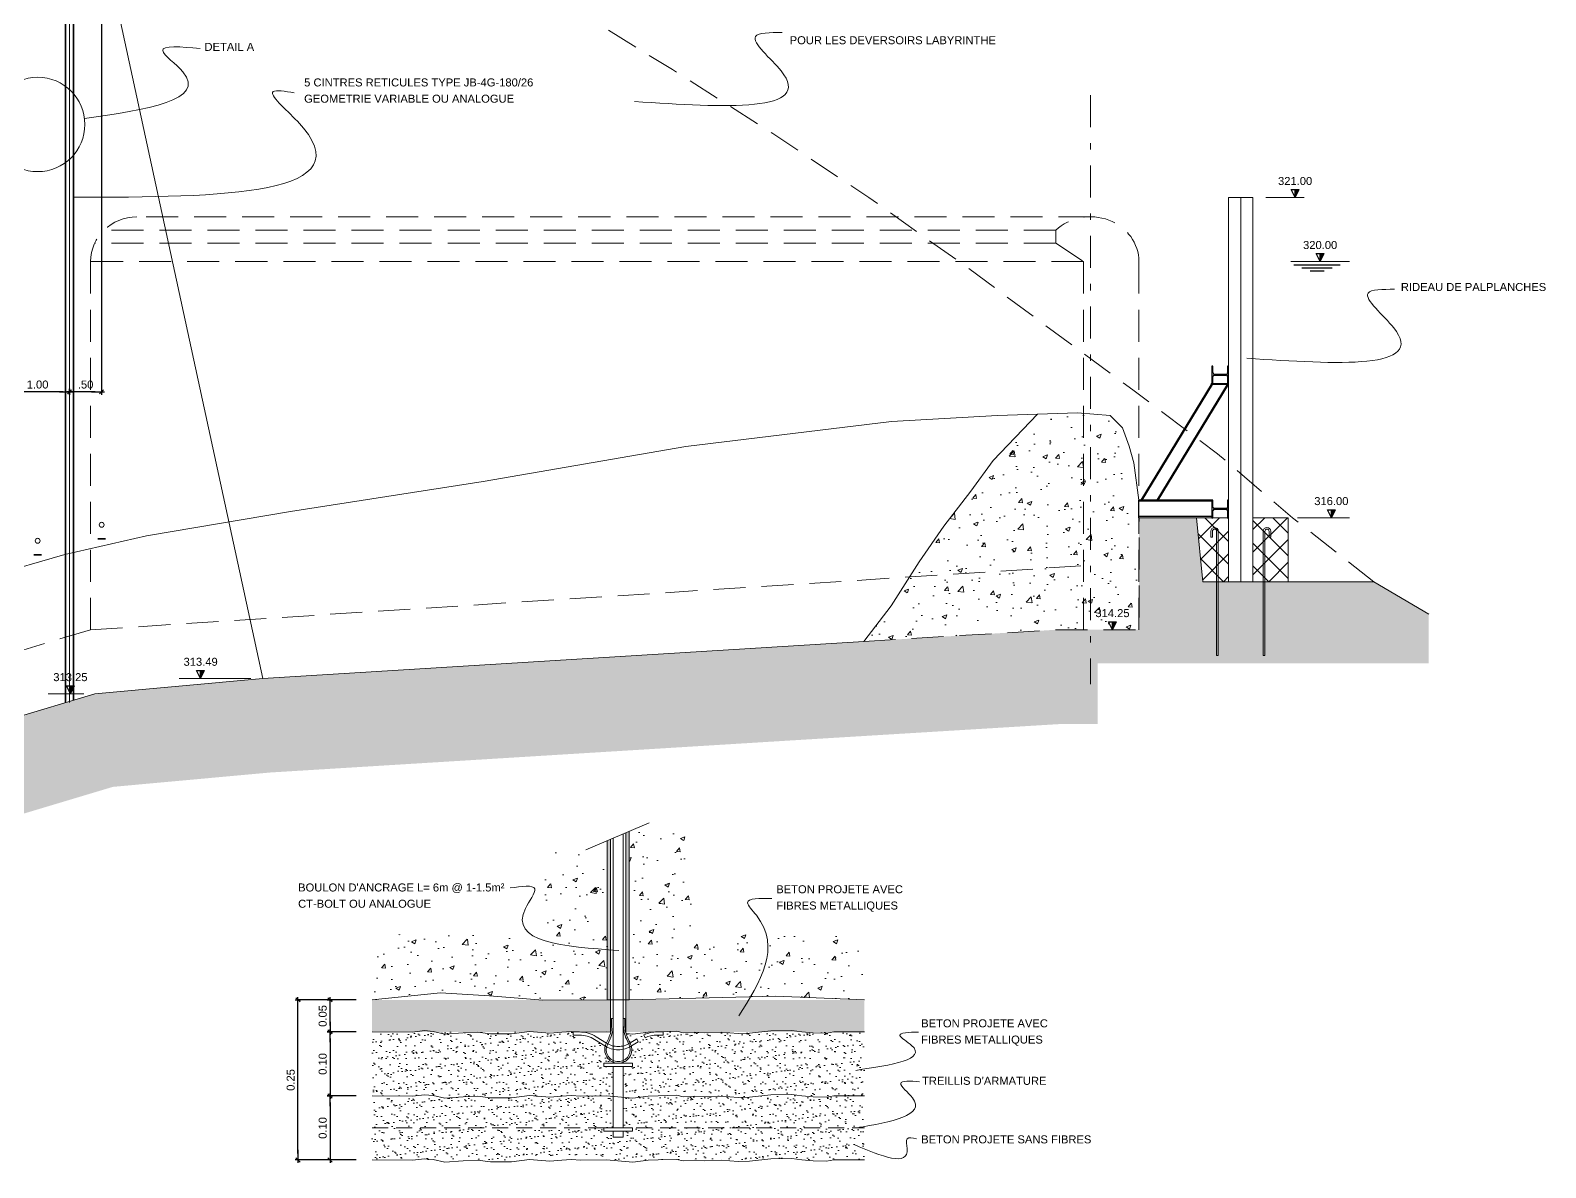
# Model space of a CAD drawing. Header units: millimetres. Extents: x 138.2 to 176.6, y 138.1 to 166.2.
# Drawn here: x 151.01 to 174.68, y 138.1 to 155.87 of the extents above; entities that cross this region are included whole.
import ezdxf
from ezdxf.enums import TextEntityAlignment as Align

# ---------------------------------------------------------------- set-up
doc = ezdxf.new("R2010")
doc.units = ezdxf.units.MM
doc.linetypes.add('TRATTEGGIATA', pattern=[0.75, 0.5, -0.25])
doc.linetypes.add('TRATTOPUNTO2', pattern=[0.5, 0.25, -0.125, 0, -0.125])
for name, color, linetype in [('LIN010CO', 2, 'Continuous'), ('LIN018CO', 6, 'Continuous'), ('LIN025CO', 7, 'Continuous'), ('LIN035CO', 1, 'Continuous'), ('LIN050CO', 3, 'Continuous'), ('TEXT035', 1, 'Continuous'), ('TRATTEGGI', 2, 'Continuous')]:
    doc.layers.add(name, color=color, linetype=linetype)
doc.layers.add('no_plot', color=5, linetype='Continuous', plot=False)
doc.styles.add('ARIAL', font='arial.ttf')
doc.linetypes.add('ROCCIA', pattern='A,0.25,[130,BERETTA.shx,S=0.1,R=0,X=0,Y=0],-0.2,0.25', length=0.7)
doc.dimstyles.new('50', dxfattribs={"dimscale": 0.5, "dimtxt": 0.25, "dimasz": 0.2, "dimexe": 0, "dimexo": 0.5, "dimgap": 0.1, "dimtad": 1, "dimzin": 4, "dimdsep": 46, "dimtxsty": 'ARIAL', "dimblk1": 'LINE', "dimblk2": 'LINE', "dimsah": 1, "dimcen": 2.5, "dimclrd": 256, "dimclre": 256, "dimclrt": 1, "dimadec": 0, "dimazin": 0, "dimtfac": 1, "dimtmove": 2, "dimatfit": 3, "dimldrblk": 'LINE', "dimfxl": 1, "dimtvp": 1, "dimtolj": 1, "dimtzin": 0, "dimarcsym": 0})
pattern_1 = [(37.5, (257.95252, -585.24756), (-0.006299336, 0.192682377), [0, -0.152, 0, -0.17, 0, -0.1625]), (7.5, (257.95252, -585.24756), (0.17697767, 0.28221461), [0, -0.082, 0, -0.137, 0, -0.0525]), (327.5, (257.82952, -585.24756), (0.311414186, 0.000565905), [0, -0.05, 0, -0.18, 0, -0.235]), (317.5, (257.82952, -585.24756), (0.30061266, 0.08776756), [0, -0.025, 0, -0.118, 0, -0.135])]
pattern_2 = [(50, (257.9525, -584.7628), (0.7172602, -0.06275213), [0.075, -0.825]), (355, (257.9525, -584.7628), (-0.1387513, 0.7521921), [0.06, -0.66]), (100.4514, (258.0123, -584.76804), (0.5785094, 0.68943954), [0.0637402, -0.7011421]), (46.1842, (257.9525, -584.5628), (1.067241, -0.165519), [0.1125, -1.2375]), (96.6356, (258.0415, -584.5766), (0.9346627, 0.9741179), [0.0956103, -1.051713]), (351.1842, (257.9525, -584.5628), (0.934662, 0.9741186), [0.09, -0.99]), (21, (258.0525, -584.6128), (0.59690705, -0.4026189), [0.075, -0.825]), (326, (258.0525, -584.6128), (0.2433153, 0.72515005), [0.06, -0.66]), (71.4514, (258.10226, -584.64636), (0.8402226, 0.3225305), [0.0637402, -0.7011421]), (37.5, (257.95252, -584.76281), (0.012159855, 0.33289385), [0, -0.652, 0, -0.67, 0, -0.6625]), (7.5, (257.95252, -584.7628), (0.26306954, 0.39441171), [0, -0.382, 0, -0.637, 0, -0.2525]), (327.5, (257.72952, -584.7628), (0.53382244, -0.02255487), [0, -0.25, 0, -0.78, 0, -1.035]), (317.5, (257.6295, -584.7628), (0.58318617, 0.10010498), [0, -0.325, 0, -0.518, 0, -0.735])]

# ---------------------------------------------------------------- blocks, each defined once
blk = doc.blocks.new('LIVELLI1')
at = {"layer": 'LIN018CO'}
blk.add_solid([(0, 0.25), (0, 0), (0.125, 0.25)], dxfattribs=at)
at = {"layer": 'LIN035CO'}
for p, q in [((-0.125, 0.25), (0.125, 0.25)), ((0, 0), (-0.125, 0.25)), ((0, 0), (0, 0.25)), ((0, 0), (0.125, 0.25))]:
    blk.add_line(p, q, dxfattribs=at)
at = {"layer": 'TEXT035', "style": 'ARIAL'}
blk.add_attdef('VALORE', text='', height=0.25, dxfattribs=at).set_placement((0, 0.395), align=Align.CENTER)
blk = doc.blocks.new('LINE')
for p, q in [((-1.6, 0), (0.45, 0)), ((0, 0.45), (0, -0.45))]:
    blk.add_line(p, q)
at = {"color": 3}
blk.add_line((-0.32, -0.32), (0.32, 0.32), dxfattribs=at)
blk = doc.blocks.new('*D22')
at = {"layer": 'Defpoints', "color": 0, "transparency": 16777216}
for p in [(155.69, 140.723), (156.347, 140.723), (156.347, 140.223)]:
    blk.add_point(p, dxfattribs=at)
at = {"layer": 'LIN018CO', "lineweight": -2, "transparency": 16777216}
for p, q in [((156.097, 140.723), (155.69, 140.723)), ((155.69, 140.323), (155.69, 140.623)), ((156.097, 140.223), (155.69, 140.223))]:
    blk.add_line(p, q, dxfattribs=at)
at = {"layer": 'LIN018CO', "lineweight": -2, "transparency": 16777216, "xscale": 0.1, "yscale": 0.1, "zscale": 0.1}
for p, rotation in [((155.69, 140.723), 90), ((155.69, 140.223), 270)]:
    blk.add_blockref('LINE', p, dxfattribs=dict(at, rotation=rotation))
at = {"layer": 'LIN018CO', "color": 1, "lineweight": 0, "transparency": 16777216, "insert": (155.576, 140.473), "char_height": 0.125, "attachment_point": 5, "rotation": 90, "style": 'ARIAL'}
blk.add_mtext('\\A1;0.05', dxfattribs=at)
blk = doc.blocks.new('*D23')
at = {"layer": 'Defpoints', "color": 0, "transparency": 16777216}
for p in [(156.347, 140.223), (155.69, 139.223), (156.347, 139.223)]:
    blk.add_point(p, dxfattribs=at)
at = {"layer": 'LIN018CO', "lineweight": -2, "transparency": 16777216}
for p, q in [((156.097, 140.223), (155.69, 140.223)), ((155.69, 140.123), (155.69, 139.323)), ((156.097, 139.223), (155.69, 139.223))]:
    blk.add_line(p, q, dxfattribs=at)
at = {"layer": 'LIN018CO', "lineweight": -2, "transparency": 16777216, "xscale": 0.1, "yscale": 0.1, "zscale": 0.1}
for p, rotation in [((155.69, 140.223), 90), ((155.69, 139.223), 270)]:
    blk.add_blockref('LINE', p, dxfattribs=dict(at, rotation=rotation))
at = {"layer": 'LIN018CO', "color": 1, "lineweight": 0, "transparency": 16777216, "insert": (155.576, 139.723), "char_height": 0.125, "attachment_point": 5, "rotation": 90, "style": 'ARIAL'}
blk.add_mtext('\\A1;0.10', dxfattribs=at)
blk = doc.blocks.new('*D24')
at = {"layer": 'Defpoints', "color": 0, "transparency": 16777216}
for p in [(155.19, 140.723), (156.347, 140.723), (156.347, 138.223)]:
    blk.add_point(p, dxfattribs=at)
at = {"layer": 'LIN018CO', "lineweight": -2, "transparency": 16777216}
for p, q in [((156.097, 140.723), (155.19, 140.723)), ((155.19, 138.323), (155.19, 140.623)), ((156.097, 138.223), (155.19, 138.223))]:
    blk.add_line(p, q, dxfattribs=at)
at = {"layer": 'LIN018CO', "lineweight": -2, "transparency": 16777216, "xscale": 0.1, "yscale": 0.1, "zscale": 0.1}
for p, rotation in [((155.19, 140.723), 90), ((155.19, 138.223), 270)]:
    blk.add_blockref('LINE', p, dxfattribs=dict(at, rotation=rotation))
at = {"layer": 'LIN018CO', "color": 1, "lineweight": 0, "transparency": 16777216, "insert": (155.076, 139.473), "char_height": 0.125, "attachment_point": 5, "rotation": 90, "style": 'ARIAL'}
blk.add_mtext('\\A1;0.25', dxfattribs=at)
blk = doc.blocks.new('*D25')
at = {"layer": 'Defpoints', "color": 0, "transparency": 16777216}
for p in [(156.347, 139.223), (155.69, 138.223), (156.347, 138.223)]:
    blk.add_point(p, dxfattribs=at)
at = {"layer": 'LIN018CO', "lineweight": -2, "transparency": 16777216}
for p, q in [((156.097, 139.223), (155.69, 139.223)), ((155.69, 139.123), (155.69, 138.323)), ((156.097, 138.223), (155.69, 138.223))]:
    blk.add_line(p, q, dxfattribs=at)
at = {"layer": 'LIN018CO', "lineweight": -2, "transparency": 16777216, "xscale": 0.1, "yscale": 0.1, "zscale": 0.1}
for p, rotation in [((155.69, 139.223), 90), ((155.69, 138.223), 270)]:
    blk.add_blockref('LINE', p, dxfattribs=dict(at, rotation=rotation))
at = {"layer": 'LIN018CO', "color": 1, "lineweight": 0, "transparency": 16777216, "insert": (155.576, 138.723), "char_height": 0.125, "attachment_point": 5, "rotation": 90, "style": 'ARIAL'}
blk.add_mtext('\\A1;0.10', dxfattribs=at)
blk = doc.blocks.new('*D29')
at = {"layer": 'Defpoints', "color": 0, "transparency": 16777216}
for p in [(151.622, 154.555), (150.622, 153.85), (150.622, 150.222)]:
    blk.add_point(p, dxfattribs=at)
at = {"layer": 'LIN018CO', "lineweight": -2, "transparency": 16777216}
blk.add_line((151.522, 150.222), (150.722, 150.222), dxfattribs=at)
at = {"layer": 'LIN018CO', "lineweight": -2, "transparency": 16777216, "xscale": 0.1, "yscale": 0.1, "zscale": 0.1, "rotation": 180}
blk.add_blockref('LINE', (150.622, 150.222), dxfattribs=at)
at = {"layer": 'LIN018CO', "lineweight": -2, "transparency": 16777216, "xscale": 0.1, "yscale": 0.1, "zscale": 0.1}
blk.add_blockref('LINE', (151.622, 150.222), dxfattribs=at)
at = {"layer": 'LIN018CO', "color": 1, "lineweight": 0, "transparency": 16777216, "insert": (151.122, 150.335), "char_height": 0.125, "attachment_point": 5, "style": 'ARIAL'}
blk.add_mtext('\\A1;1.00', dxfattribs=at)
blk = doc.blocks.new('*D32')
at = {"layer": 'Defpoints', "color": 0, "transparency": 16777216}
for p in [(152.122, 157.376), (151.622, 153.85), (151.622, 150.222)]:
    blk.add_point(p, dxfattribs=at)
at = {"layer": 'LIN018CO', "lineweight": -2, "transparency": 16777216}
for p, q in [((152.122, 157.126), (152.122, 150.222)), ((152.022, 150.222), (151.722, 150.222))]:
    blk.add_line(p, q, dxfattribs=at)
at = {"layer": 'LIN018CO', "lineweight": -2, "transparency": 16777216, "xscale": 0.1, "yscale": 0.1, "zscale": 0.1, "rotation": 180}
blk.add_blockref('LINE', (151.622, 150.222), dxfattribs=at)
at = {"layer": 'LIN018CO', "lineweight": -2, "transparency": 16777216, "xscale": 0.1, "yscale": 0.1, "zscale": 0.1}
blk.add_blockref('LINE', (152.122, 150.222), dxfattribs=at)
at = {"layer": 'LIN018CO', "color": 1, "lineweight": 0, "transparency": 16777216, "insert": (151.872, 150.335), "char_height": 0.125, "attachment_point": 5, "style": 'ARIAL'}
blk.add_mtext('\\A1;.50', dxfattribs=at)

msp = doc.modelspace()

# ---------------------------------------------------------------- hatches: boundary and pattern name
at = {"layer": 'LIN010CO', "lineweight": 0}
h = msp.add_hatch(dxfattribs=at)
h.set_pattern_fill('AR-CONC', color=256, scale=0.1, angle=-90, style=0)
h.set_pattern_definition(pattern_2)
h.paths.add_polyline_path([(149.909, 164.255), (148.336, 164.865), (147.329, 165.255), (145.824, 166.151), (143.062, 166.151), (146.674, 163.912), (147.798, 163.476), (149.143, 162.955), (149.441, 162.706), (150.57, 157.505), (151.892, 158.437), (150.788, 163.522)])
edge = h.paths.add_edge_path()
edge.add_line((151.892, 158.437), (147.269, 155.178))
edge.add_spline(control_points=[(147.269, 155.178), (147.271, 154.984), (147.226, 154.785), (147.181, 154.585)], knot_values=[1.66918, 1.66918, 1.66918, 1.66918, 2.245672, 2.245672, 2.245672, 2.245672], degree=3, periodic=0)
edge.add_arc((147.122, 153.85), 0.737, 35.1856, 85.4009, ccw=False)
edge.add_line((147.724, 154.275), (152.122, 157.376))
edge.add_line((152.122, 157.376), (151.892, 158.437))
edge = h.paths.add_edge_path()
edge.add_line((150.57, 157.505), (150.457, 158.024))
edge.add_line((150.457, 158.024), (147.122, 155.673))
edge.add_spline(control_points=[(147.122, 155.673), (147.229, 155.515), (147.267, 155.349), (147.269, 155.178)], knot_values=[1.158987, 1.158987, 1.158987, 1.158987, 1.66918, 1.66918, 1.66918, 1.66918], degree=3, periodic=0)
edge.add_line((147.269, 155.178), (150.57, 157.505))
edge = h.paths.add_edge_path()
edge.add_spline(control_points=[(147.269, 155.178), (147.267, 155.349), (147.229, 155.515), (147.122, 155.673)], knot_values=[1.158987, 1.158987, 1.158987, 1.158987, 1.66918, 1.66918, 1.66918, 1.66918], degree=3, periodic=0)
edge.add_line((147.122, 155.673), (146.264, 155.068))
edge.add_line((146.264, 155.068), (146.546, 154.668))
edge.add_line((146.546, 154.668), (147.269, 155.178))
edge = h.paths.add_edge_path()
edge.add_spline(control_points=[(147.181, 154.585), (147.226, 154.785), (147.271, 154.984), (147.269, 155.178)], knot_values=[1.66918, 1.66918, 1.66918, 1.66918, 2.245672, 2.245672, 2.245672, 2.245672], degree=3, periodic=0)
edge.add_line((147.269, 155.178), (146.546, 154.668))
edge.add_line((146.546, 154.668), (146.697, 154.453))
edge.add_arc((147.122, 153.85), 0.737, 85.4009, 125.1856, ccw=False)
h.paths.add_polyline_path([(146.697, 154.453), (147.122, 153.85), (147.724, 154.275, 0.414214)])
h.paths.add_polyline_path([(146.697, 154.453, 0.24384), (146.385, 153.85, 0.154744), (146.52, 153.426), (147.122, 153.85)])
h.paths.add_polyline_path([(146.697, 154.453), (146.546, 154.668), (145.546, 153.963), (146.122, 153.145), (146.52, 153.426, -0.154744), (146.385, 153.85, -0.24384)])
h.paths.add_polyline_path([(146.546, 154.668), (146.264, 155.068), (145.264, 154.363), (145.546, 153.963)])
h.paths.add_polyline_path([(145.546, 153.963), (144.546, 153.258), (145.122, 152.44), (146.122, 153.145)])
h.paths.add_polyline_path([(145.546, 153.963), (145.264, 154.363), (144.264, 153.658), (144.546, 153.258)])
h.paths.add_polyline_path([(144.546, 153.258), (144.264, 153.658), (143.264, 152.953), (143.546, 152.553)])
h.paths.add_polyline_path([(144.546, 153.258), (143.546, 152.553), (144.122, 151.735), (145.122, 152.44)])
h.paths.add_polyline_path([(143.546, 152.553), (142.546, 151.848), (143.122, 151.03), (144.122, 151.735)])
h.paths.add_polyline_path([(143.546, 152.553), (143.264, 152.953), (142.264, 152.248), (142.546, 151.848)])
h.paths.add_polyline_path([(142.264, 152.248), (141.442, 151.669), (141.185, 151.654), (142.122, 150.325), (143.122, 151.03)])
h.paths.add_polyline_path([(141.185, 151.654), (138.179, 151.488), (138.179, 149.996), (141.951, 150.205), (142.122, 150.325)])
h.paths.add_polyline_path([(149.4, 156.298), (149.616, 155.991), (149.461, 155.882), (149.245, 156.188)], flags=25)
h.paths.add_polyline_path([(147.344, 156.076), (148.182, 156.076), (148.182, 156.264), (147.344, 156.264)], flags=25)
h = msp.add_hatch(dxfattribs=at)
h.set_pattern_fill('AR-CONC', color=256, scale=0.1, angle=-90, style=0)
h.set_pattern_definition(pattern_2)
h.paths.add_polyline_path([(168.247, 149.113), (168.175, 149.373), (168.067, 149.661), (167.878, 149.85), (167.569, 149.877), (167.569, 146.505), (167.913, 146.505), (167.851, 146.63), (167.976, 146.63), (167.913, 146.505), (168.327, 146.505), (168.327, 148.529)])
h.paths.add_polyline_path([(167.569, 149.877), (167.461, 149.886), (167.461, 146.505), (167.569, 146.505)])
h.paths.add_polyline_path([(167.461, 149.886), (167.365, 149.895), (166.742, 149.875), (166.05, 149.15), (165.701, 148.669), (165.281, 148.125), (164.892, 147.565), (164.742, 147.33), (167.461, 147.505)])
h.paths.add_polyline_path([(167.461, 147.505), (164.742, 147.33), (164.457, 146.881), (164.027, 146.322), (167.029, 146.505), (167.461, 146.505)])
h.paths.add_polyline_path([(167.614, 146.669), (168.212, 146.669), (168.212, 146.86), (167.614, 146.86)], flags=24)
h = msp.add_hatch(dxfattribs=at)
h.set_pattern_fill('AR-CONC', color=256, scale=0.1, angle=-90, style=0)
h.set_pattern_definition(pattern_2)
h.paths.add_polyline_path([(152.298, 144.051), (154.751, 144.275), (163.019, 144.784), (167.074, 145.031), (167.679, 145.031), (167.679, 145.981), (172.854, 145.981), (172.854, 146.751), (171.994, 147.255), (170.293, 147.255), (170.293, 146.104), (170.267, 146.104), (170.267, 147.255), (169.566, 147.255), (169.566, 146.104), (169.54, 146.104), (169.54, 147.255), (169.327, 147.255), (169.227, 148.255), (168.329, 148.255), (168.329, 146.505), (167.029, 146.505), (162.929, 146.255), (154.639, 145.745), (152.016, 145.505), (148.059, 144.318), (147.307, 144.799), (142.004, 143.208), (138.179, 142.996), (138.179, 141.466), (142.26, 141.746), (147.083, 143.193), (147.835, 142.712)])
h.paths.add_polyline_path([(169.566, 147.255), (169.54, 147.255), (169.54, 146.104), (169.566, 146.104)], flags=16)
h.paths.add_polyline_path([(170.293, 147.255), (170.267, 147.255), (170.267, 146.104), (170.293, 146.104)], flags=16)
at = {"layer": 'LIN025CO', "lineweight": 0}
h = msp.add_hatch(dxfattribs=at)
h.set_pattern_fill('AR-SAND', color=256, scale=0.1, angle=-90, style=0)
h.set_pattern_definition(pattern_1)
h.paths.add_polyline_path([(164.037, 140.723), (160.362, 140.723), (160.362, 143.355), (160.312, 143.334), (160.312, 140.223), (164.037, 140.223)])
h.paths.add_polyline_path([(160.072, 143.232), (160.022, 143.21), (160.022, 140.723), (156.347, 140.723), (156.347, 140.223), (160.072, 140.223)])
h = msp.add_hatch(dxfattribs=at)
h.set_pattern_fill('AR-CONC', color=256, scale=0.1, angle=-90, style=0)
h.set_pattern_definition(pattern_2)
edge = h.paths.add_edge_path()
edge.add_spline(control_points=[(159.05, 141.647), (158.994, 141.665), (158.943, 141.684), (158.898, 141.706)], knot_values=[1.367418, 1.367418, 1.367418, 1.367418, 1.522083, 1.522083, 1.522083, 1.522083], degree=3, periodic=0)
edge.add_line((158.898, 141.706), (158.25, 141.759))
edge.add_line((158.25, 141.759), (157.397, 141.809))
edge.add_line((157.397, 141.809), (156.347, 141.701))
edge.add_line((156.347, 141.701), (156.347, 140.723))
edge.add_line((156.347, 140.723), (157.418, 140.833))
edge.add_line((157.418, 140.833), (158.182, 140.789))
edge.add_line((158.182, 140.789), (159.013, 140.721))
edge.add_line((159.013, 140.721), (159.05, 140.721))
edge.add_line((159.05, 140.721), (159.05, 141.647))
edge = h.paths.add_edge_path()
edge.add_spline(control_points=[(160.022, 141.508), (159.654, 141.536), (159.3, 141.57), (159.05, 141.647)], knot_values=[1.522083, 1.522083, 1.522083, 1.522083, 2.21026, 2.21026, 2.21026, 2.21026], degree=3, periodic=0)
edge.add_line((159.05, 141.647), (159.05, 140.721))
edge.add_line((159.05, 140.721), (160.022, 140.723))
edge.add_line((160.022, 140.723), (160.022, 141.508))
edge = h.paths.add_edge_path()
edge.add_line((160.022, 141.696), (160.021, 141.696))
edge.add_line((160.021, 141.696), (159.05, 141.694))
edge.add_line((159.05, 141.694), (159.05, 141.647))
edge.add_spline(control_points=[(159.05, 141.647), (159.3, 141.57), (159.654, 141.536), (160.022, 141.508)], knot_values=[1.522083, 1.522083, 1.522083, 1.522083, 2.21026, 2.21026, 2.21026, 2.21026], degree=3, periodic=0)
edge.add_line((160.022, 141.508), (160.022, 141.696))
h.paths.add_polyline_path([(160.022, 143.21), (159.684, 143.067), (159.05, 143.067), (159.05, 141.694), (159.051, 141.694), (160.022, 141.696)])
h.paths.add_polyline_path([(161.335, 143.355), (160.362, 143.355), (160.362, 141.696), (161.335, 141.72)])
h.paths.add_polyline_path([(161.335, 141.72), (160.362, 141.696), (160.362, 140.723), (161.335, 140.747)])
edge = h.paths.add_edge_path()
edge.add_spline(control_points=[(162.26, 140.77), (162.453, 141.101), (162.593, 141.43), (162.505, 141.749)], knot_values=[0.932241, 0.932241, 0.932241, 0.932241, 1.92304, 1.92304, 1.92304, 1.92304], degree=3, periodic=0)
edge.add_line((162.505, 141.749), (161.335, 141.72))
edge.add_line((161.335, 141.72), (161.335, 140.747))
edge.add_line((161.335, 140.747), (162.26, 140.77))
edge = h.paths.add_edge_path()
edge.add_line((164.037, 141.697), (162.66, 141.753))
edge.add_line((162.66, 141.753), (162.505, 141.749))
edge.add_spline(control_points=[(162.505, 141.749), (162.593, 141.43), (162.453, 141.101), (162.26, 140.77)], knot_values=[0.932241, 0.932241, 0.932241, 0.932241, 1.92304, 1.92304, 1.92304, 1.92304], degree=3, periodic=0)
edge.add_line((162.26, 140.77), (162.652, 140.78))
edge.add_line((162.652, 140.78), (164.037, 140.723))
edge.add_line((164.037, 140.723), (164.037, 141.697))
h = msp.add_hatch(dxfattribs=at)
h.set_pattern_fill('AR-SAND', color=256, scale=0.1, angle=-90, style=0)
h.set_pattern_definition([(37.5, (257.95252, -585.24756), (-0.006299336, 0.192682377), [0, -0.152, 0, -0.17, 0, -0.1625]), (7.5, (257.95252, -585.24756), (0.17697767, 0.28221461), [0, -0.082, 0, -0.137, 0, -0.0525]), (327.5, (257.82952, -585.24756), (0.311414186, 0.000565905), [0, -0.05, 0, -0.18, 0, -0.235]), (317.5, (257.82952, -585.24756), (0.30061266, 0.08776756), [0, -0.025, 0, -0.118, 0, -0.135])])
h.paths.add_polyline_path([(164.037, 140.223), (160.896, 140.223), (160.896, 140.173), (160.8, 140.173, 0.108675), (160.611, 140.132), (160.594, 140.179, -0.106713), (160.8, 140.223), (160.309, 140.223, 0.054123), (160.341, 140.126), (160.377, 140.049), (160.485, 140.116), (160.503, 140.068), (160.396, 140.002, -0.380111), (160.272, 139.75), (160.272, 139.734), (160.415, 139.734), (160.415, 139.684), (160.272, 139.684), (160.272, 139.223), (164.037, 139.223)])
h.paths.add_polyline_path([(160.112, 139.684), (159.97, 139.684), (159.97, 139.734), (160.112, 139.734), (160.112, 139.75, -0.380111), (159.989, 140.002), (159.823, 140.105, 0.140313), (159.585, 140.173), (159.488, 140.173), (159.488, 140.223), (156.347, 140.223), (156.347, 139.223), (160.112, 139.223)])
h = msp.add_hatch(dxfattribs=at)
h.set_pattern_fill('AR-SAND', color=256, scale=0.1, angle=-90, style=0)
h.set_pattern_definition(pattern_1)
h.paths.add_polyline_path([(164.037, 139.223), (160.272, 139.223), (160.272, 138.723), (160.415, 138.723), (164.037, 138.723)])
h.paths.add_polyline_path([(160.112, 139.223), (156.347, 139.223), (156.347, 138.723), (160.112, 138.723)])
h.paths.add_polyline_path([(164.037, 138.723), (160.415, 138.723), (160.415, 138.673), (160.272, 138.673), (160.272, 138.577), (160.112, 138.577), (160.112, 138.673), (159.97, 138.673), (159.97, 138.723), (156.347, 138.723), (156.347, 138.223), (164.037, 138.223)])
at = {"layer": 'TRATTEGGI', "lineweight": 0}
h = msp.add_hatch(dxfattribs=at)
h.set_pattern_fill('ANSI37', color=256, scale=2, style=0)
h.set_pattern_definition([(135, (62742.41014, -108121.9289), (0.1767766953, 0.1767766953), []), (45, (62742.41014, -108121.9289), (0.1767766953, -0.1767766953), [])])
h.paths.add_polyline_path([(170.107, 148.255), (170.657, 148.255), (170.657, 147.661), (170.293, 147.881), (170.293, 148.045, -1), (170.359, 148.045), (170.359, 147.949), (170.385, 147.949), (170.385, 148.045, 1), (170.267, 148.045), (170.267, 147.897), (170.107, 147.994)])
h.paths.add_polyline_path([(170.267, 148.045, -0.69108), (170.37, 148.084, -0.182676), (170.385, 148.045), (170.385, 147.949), (170.359, 147.949), (170.359, 148.045, 1), (170.293, 148.045), (170.293, 147.881), (170.267, 147.897)], flags=16)
h.paths.add_polyline_path([(170.267, 147.897), (170.293, 147.881), (170.293, 147.255), (170.267, 147.255)])
h.paths.add_polyline_path([(170.107, 147.994), (170.267, 147.897), (170.267, 147.255), (170.107, 147.255)])
h.paths.add_polyline_path([(170.293, 147.881), (170.657, 147.661), (170.657, 147.255), (170.293, 147.255)])
h.paths.add_polyline_path([(169.566, 148.045, 1), (169.448, 148.045), (169.448, 147.949), (169.474, 147.949), (169.474, 148.045, -0.881018), (169.539, 148.053, -0.063254), (169.54, 148.045), (169.54, 147.255), (169.327, 147.255), (169.227, 148.255), (169.675, 148.255), (169.727, 148.224), (169.727, 147.255), (169.566, 147.255)])
h.paths.add_polyline_path([(169.54, 148.045, 1), (169.474, 148.045), (169.474, 147.949), (169.448, 147.949), (169.448, 148.045, -1), (169.566, 148.045), (169.566, 147.255), (169.54, 147.255)], flags=16)
h.paths.add_polyline_path([(169.675, 148.255), (169.727, 148.255), (169.727, 148.224)])

# ---------------------------------------------------------------- linework, layer by layer
at = {"color": 1, "linetype": 'Continuous'}
for p, q in [((169.483, 150.624), (169.467, 150.624)), ((169.467, 150.624), (169.467, 150.351)), ((169.483, 150.516), (169.483, 150.624)), ((169.467, 150.351), (169.483, 150.351)), ((169.467, 150.351), (169.483, 150.351)), ((169.483, 150.351), (169.483, 150.459)), ((169.686, 150.493), (169.507, 150.493)), ((169.507, 150.482), (169.686, 150.482)), ((169.467, 148.529), (168.327, 148.529)), ((168.327, 148.255), (168.327, 148.529)), ((169.467, 148.512), (168.327, 148.512)), ((169.483, 148.529), (169.467, 148.529)), ((169.467, 148.529), (169.467, 148.255)), ((169.483, 148.421), (169.483, 148.529)), ((169.467, 148.272), (168.327, 148.272)), ((169.467, 148.255), (169.483, 148.255)), ((169.483, 148.255), (169.483, 148.363)), ((169.686, 148.398), (169.507, 148.398)), ((169.507, 148.387), (169.686, 148.387))]:
    msp.add_line(p, q, dxfattribs=at)
at = {"color": 1, "linetype": 'Continuous', "flags": 128}
for points in [[(169.71, 150.459), (169.71, 150.351), (169.727, 150.351), (169.727, 150.624), (169.71, 150.624), (169.71, 150.516)], [(169.71, 148.363), (169.71, 148.255), (169.727, 148.255), (169.727, 148.529), (169.71, 148.529), (169.71, 148.421)]]:
    msp.add_lwpolyline(points, dxfattribs=at)
at = {"color": 1, "linetype": 'Continuous'}
for centre, start, end in [((169.507, 150.516), 180, 270), ((169.507, 150.459), 90, 180), ((169.686, 150.516), 270, 360), ((169.686, 150.459), 360, 90), ((169.507, 148.421), 180, 270), ((169.507, 148.363), 90, 180), ((169.686, 148.421), 270, 360), ((169.686, 148.363), 360, 90)]:
    msp.add_arc(centre, 0.0235, start, end, dxfattribs=at)
at = {"layer": 'LIN010CO', "linetype": 'TRATTEGGIATA', "lineweight": 0}
for p, q in [((167.569, 152.955), (152.673, 152.955)), ((167.028, 152.745), (152.158, 152.745)), ((167.028, 152.745), (167.028, 152.545)), ((167.028, 152.545), (152.016, 152.545)), ((167.028, 152.545), (167.461, 152.255)), ((167.461, 152.255), (151.951, 152.255)), ((151.951, 152.255), (151.951, 146.505)), ((167.461, 152.255), (167.461, 146.505)), ((168.327, 152.255), (168.327, 146.505)), ((151.951, 146.505), (167.461, 147.505)), ((151.951, 146.505), (141.951, 143.505))]:
    msp.add_line(p, q, dxfattribs=at)
at = {"layer": 'LIN010CO'}
for p, q in [((170.744, 152.207), (171.472, 152.207)), ((170.871, 152.16), (171.345, 152.16)), ((170.999, 152.112), (171.218, 152.112))]:
    msp.add_line(p, q, dxfattribs=at)
at = {"layer": 'LIN010CO', "linetype": 'TRATTEGGIATA', "lineweight": 0, "flags": 128}
for points in [[(171.994, 147.255), (170.725, 148.255), (169.556, 149.255), (168.229, 150.255), (166.873, 151.255), (165.519, 152.255), (164.109, 153.255), (162.609, 154.255), (161.039, 155.255), (159.409, 156.255), (157.959, 157.255), (156.769, 158.255), (156.252, 158.679)], [(164.027, 146.322), (167.029, 146.505), (168.329, 146.505), (168.329, 148.255)]]:
    msp.add_lwpolyline(points, dxfattribs=at)
at = {"layer": 'LIN010CO', "linetype": 'ROCCIA', "lineweight": 0, "flags": 128}
msp.add_lwpolyline([(142.004, 143.208), (143.404, 143.875), (144.891, 144.867), (146.333, 145.73), (147.442, 146.188), (149.281, 146.96), (150.39, 147.346), (151.547, 147.683), (152.825, 147.973), (155.071, 148.352), (158.084, 148.821), (161.249, 149.369), (164.459, 149.76), (166.118, 149.854), (166.742, 149.875)], dxfattribs=at)
at = {"layer": 'LIN010CO', "linetype": 'TRATTEGGIATA', "lineweight": 0}
for centre, major_axis, ratio, start_param, end_param in [((152.673, 152.255), (-0.722, 0), 0.969748, 4.712389, 6.283185), ((167.569, 152.255), (0.758, 0), 0.92388, 0, 2.366399)]:
    msp.add_ellipse(centre, major_axis=major_axis, ratio=ratio, start_param=start_param, end_param=end_param, dxfattribs=at)
at = {"layer": 'LIN018CO', "lineweight": 0}
for p, q in [((169.917, 147.255), (169.917, 153.255)), ((170.308, 153.255), (170.907, 153.255)), ((170.699, 152.255), (171.615, 152.255)), ((170.801, 148.255), (171.615, 148.255)), ((153.332, 145.745), (154.455, 145.745)), ((151.287, 145.505), (151.843, 145.505)), ((159.684, 143.067), (160.673, 143.487)), ((160.072, 143.232), (160.072, 140.219)), ((160.112, 143.249), (160.112, 139.734)), ((160.272, 143.317), (160.272, 139.734)), ((160.312, 143.334), (160.312, 140.207)), ((160.112, 140.216), (160.112, 140.568)), ((160.611, 140.132), (160.594, 140.179)), ((160.503, 140.068), (160.485, 140.116)), ((159.97, 139.734), (160.415, 139.734)), ((159.97, 139.734), (159.97, 139.684)), ((159.97, 139.684), (160.415, 139.684)), ((160.112, 139.684), (160.112, 138.723)), ((160.272, 139.684), (160.272, 138.723)), ((160.415, 139.734), (160.415, 139.684)), ((159.97, 138.723), (160.415, 138.723)), ((159.97, 138.723), (159.97, 138.673)), ((160.415, 138.723), (160.415, 138.673)), ((159.97, 138.673), (160.415, 138.673)), ((160.112, 138.673), (160.112, 138.577)), ((160.112, 138.577), (160.272, 138.577)), ((160.272, 138.673), (160.272, 138.577))]:
    msp.add_line(p, q, dxfattribs=at)
at = {"layer": 'LIN018CO', "linetype": 'ROCCIA', "lineweight": 0, "flags": 128}
msp.add_lwpolyline([(152.122, 157.376), (154.639, 145.745)], dxfattribs=at)
at = {"layer": 'LIN018CO', "lineweight": 0, "const_width": 0.026, "flags": 128}
for points in [[(151.559, 156.979), (151.559, 145.368)], [(151.685, 157.068), (151.685, 145.406)], [(152.059, 147.925), (152.185, 147.925)], [(151.059, 147.675), (151.185, 147.675)]]:
    msp.add_lwpolyline(points, dxfattribs=at)
at = {"layer": 'LIN018CO', "lineweight": 0, "flags": 128}
msp.add_lwpolyline([(160.192, 139.759, 0.547711), (160.361, 140.023), (160.319, 140.116, -0.108811), (160.272, 140.326), (160.272, 140.433), (160.297, 140.433), (160.297, 140.326, 0.108811), (160.341, 140.126), (160.384, 140.034, -0.547711), (160.192, 139.734, -0.547711), (160.001, 140.034), (160.043, 140.126, 0.108811), (160.087, 140.326), (160.087, 140.433), (160.112, 140.433), (160.112, 140.326, -0.108811), (160.066, 140.116), (160.023, 140.023, 0.547711)], format="xyb", close=True, dxfattribs=at)
for points in [[(156.347, 140.223), (156.98, 140.219), (157.167, 140.243), (157.301, 140.232), (157.482, 140.187), (157.768, 140.207), (157.993, 140.219), (158.199, 140.194), (158.527, 140.194), (158.806, 140.231), (159.123, 140.206), (159.31, 140.219), (159.456, 140.231), (159.607, 140.219), (160.007, 140.225), (160.072, 140.219)], [(160.315, 140.197), (160.419, 140.187), (160.66, 140.219), (160.815, 140.225), (161.107, 140.233), (161.206, 140.209), (161.377, 140.218), (161.542, 140.21), (161.808, 140.218), (162.068, 140.198), (162.243, 140.206), (162.576, 140.242), (162.906, 140.245), (163.058, 140.226), (163.237, 140.21), (163.446, 140.206), (163.56, 140.223), (164.037, 140.223)], [(156.347, 139.223), (156.98, 139.219), (157.167, 139.243), (157.301, 139.232), (157.482, 139.187), (157.768, 139.207), (157.993, 139.219), (158.199, 139.194), (158.527, 139.194), (158.806, 139.231), (159.123, 139.206), (159.31, 139.219), (159.456, 139.231), (159.607, 139.219), (160.007, 139.225), (160.419, 139.187), (160.66, 139.219), (160.815, 139.225), (161.107, 139.233), (161.206, 139.209), (161.377, 139.218), (161.542, 139.21), (161.808, 139.218), (162.068, 139.198), (162.243, 139.206), (162.576, 139.242), (162.906, 139.245), (163.058, 139.226), (163.237, 139.21), (163.446, 139.206), (163.56, 139.223), (164.037, 139.223)], [(156.347, 138.223), (156.98, 138.219), (157.167, 138.243), (157.301, 138.232), (157.482, 138.187), (157.768, 138.207), (157.993, 138.219), (158.199, 138.194), (158.527, 138.194), (158.806, 138.231), (159.123, 138.206), (159.31, 138.219), (159.456, 138.231), (159.607, 138.219), (160.007, 138.225), (160.419, 138.187), (160.66, 138.219), (160.815, 138.225), (161.107, 138.233), (161.206, 138.209), (161.377, 138.218), (161.542, 138.21), (161.808, 138.218), (162.068, 138.198), (162.243, 138.206), (162.576, 138.242), (162.906, 138.245), (163.058, 138.226), (163.237, 138.21), (163.446, 138.206), (163.56, 138.223), (164.037, 138.223)]]:
    msp.add_lwpolyline(points, dxfattribs=at)
for points in [[(160.503, 140.068), (160.401, 140.005, -0.140313), (160.192, 139.945, -0.140313), (159.984, 140.005), (159.823, 140.105, 0.140313), (159.585, 140.173), (159.488, 140.173), (159.488, 140.223), (159.585, 140.223, -0.140313), (159.849, 140.148), (160.01, 140.047, 0.140313), (160.192, 139.995, 0.140313), (160.375, 140.047), (160.485, 140.116)], [(160.594, 140.179, -0.106713), (160.8, 140.223), (160.896, 140.223), (160.896, 140.173), (160.8, 140.173, 0.108675), (160.611, 140.132)]]:
    msp.add_lwpolyline(points, format="xyb", dxfattribs=at)
at = {"layer": 'LIN018CO', "lineweight": 0}
for centre, radius in [((151.124, 154.398), 0.737), ((152.123, 148.145), 0.0386), ((151.123, 147.895), 0.0386)]:
    msp.add_circle(centre, radius, dxfattribs=at)
for points in [[(162.753, 155.834), (162.337, 155.772), (162.737, 155.234), (160.445, 154.757)], [(153.661, 155.582), (153.077, 155.551), (153.392, 155.219), (151.855, 154.49)], [(155.13, 154.894), (154.804, 154.911), (155.182, 154.447), (151.685, 153.261)], [(172.321, 151.823), (171.906, 151.762), (172.306, 151.223), (170.013, 150.746)], [(158.502, 142.472), (158.887, 142.456), (158.743, 142.151), (160.2, 141.495)], [(162.593, 142.306), (162.214, 142.241), (162.351, 142.045), (162.077, 140.472)], [(164.885, 140.221), (164.592, 140.169), (164.776, 140.012), (163.905, 139.623)], [(164.898, 139.445), (164.605, 139.42), (164.789, 139.194), (163.918, 138.725)], [(164.852, 138.554), (164.708, 138.554), (164.708, 138.401), (163.877, 138.463)]]:
    msp.add_spline(points, degree=3, dxfattribs=at)
at = {"layer": 'LIN025CO', "linetype": 'TRATTOPUNTO2', "lineweight": 0, "ltscale": 2}
msp.add_line((167.569, 154.856), (167.569, 145.657), dxfattribs=at)
at = {"layer": 'LIN035CO', "lineweight": 0}
for p, q in [((169.727, 147.255), (169.727, 153.255)), ((170.107, 153.255), (169.727, 153.255)), ((170.107, 147.255), (170.107, 153.255)), ((169.456, 150.334), (168.357, 148.529)), ((169.476, 150.334), (168.376, 148.529)), ((169.707, 150.334), (168.607, 148.529)), ((169.727, 150.334), (168.627, 148.529)), ((169.456, 150.351), (169.727, 150.351)), ((169.456, 150.334), (169.456, 150.351)), ((169.456, 150.334), (169.727, 150.334))]:
    msp.add_line(p, q, dxfattribs=at)
at = {"layer": 'LIN035CO', "linetype": 'TRATTEGGIATA', "lineweight": 0, "ltscale": 0.5}
msp.add_line((156.347, 138.723), (164.037, 138.723), dxfattribs=at)
at = {"layer": 'LIN050CO', "lineweight": 0}
for p, q in [((169.227, 148.255), (169.727, 148.255)), ((170.107, 148.255), (170.657, 148.255)), ((170.657, 147.255), (170.657, 148.255)), ((169.448, 148.045), (169.448, 147.949)), ((169.474, 148.045), (169.474, 147.949)), ((169.54, 146.104), (169.54, 148.045)), ((169.566, 146.104), (169.566, 148.045)), ((170.267, 146.104), (170.267, 148.045)), ((170.293, 146.104), (170.293, 148.045)), ((170.359, 148.045), (170.359, 147.949)), ((170.385, 148.045), (170.385, 147.949)), ((169.448, 147.949), (169.474, 147.949)), ((170.385, 147.949), (170.359, 147.949)), ((169.566, 146.104), (169.54, 146.104)), ((170.293, 146.104), (170.267, 146.104))]:
    msp.add_line(p, q, dxfattribs=at)
at = {"layer": 'LIN050CO', "linetype": 'ROCCIA', "lineweight": 0}
for p, q in [((160.362, 140.723), (160.362, 143.355)), ((160.022, 143.21), (160.022, 140.723))]:
    msp.add_line(p, q, dxfattribs=at)
at = {"layer": 'LIN050CO', "linetype": 'ROCCIA', "lineweight": 0, "flags": 128}
for points in [[(138.179, 142.996), (142.004, 143.208), (147.307, 144.799), (148.059, 144.318), (152.016, 145.505), (154.639, 145.745), (162.929, 146.255), (164.027, 146.322), (164.457, 146.881), (164.892, 147.565), (165.281, 148.125), (165.701, 148.669), (166.05, 149.15), (166.742, 149.875), (167.365, 149.895), (167.878, 149.85), (168.067, 149.661), (168.175, 149.373), (168.247, 149.113), (168.327, 148.529), (168.327, 148.255), (169.227, 148.255), (169.327, 147.255), (171.994, 147.255)], [(164.037, 140.723), (162.652, 140.78), (160.362, 140.723), (160.022, 140.723), (159.013, 140.721), (158.182, 140.789), (157.418, 140.833), (156.347, 140.723)]]:
    msp.add_lwpolyline(points, dxfattribs=at)
at = {"layer": 'LIN050CO', "lineweight": 0, "flags": 128}
msp.add_lwpolyline([(171.994, 147.255), (172.854, 146.751), (172.854, 146.751)], dxfattribs=at)
at = {"layer": 'LIN050CO', "lineweight": 0}
for centre, radius, start in [((169.507, 148.045), 0.059, 360), ((169.507, 148.045), 0.033, 0), ((170.326, 148.045), 0.059, 0), ((170.326, 148.045), 0.033, 0)]:
    msp.add_arc(centre, radius, start, 180, dxfattribs=at)
at = {"layer": 'no_plot', "lineweight": 0, "flags": 128}
msp.add_lwpolyline([(151.622, 156.979), (151.622, 145.368)], dxfattribs=at)

# ---------------------------------------------------------------- block references
at = {"xscale": 0.5, "yscale": 0.5, "zscale": 0.5}
for p, values in [((170.766, 153.255), {'VALORE': '321.00'}), ((171.157, 152.255), {'VALORE': '320.00'}), ((171.332, 148.255), {'VALORE': '316.00'}), ((167.913, 146.505), {'VALORE': '314.25'}), ((153.669, 145.745), {'VALORE': '313.49'}), ((151.635, 145.505), {'VALORE': '313.25'})]:
    msp.add_blockref('LIVELLI1', p, dxfattribs=at).add_auto_attribs(values)

# ---------------------------------------------------------------- texts
at = {"layer": 'TEXT035', "style": 'ARIAL'}
for s, p in [('POUR LES DEVERSOIRS LABYRINTHE', (162.871, 155.651)), ('DETAIL A', (153.729, 155.548)), ('5 CINTRES RETICULES TYPE JB-4G-180/26', (155.286, 154.992)), ('GEOMETRIE VARIABLE OU ANALOGUE', (155.286, 154.738)), ('RIDEAU DE PALPLANCHES', (172.418, 151.797)), ("BOULON D'ANCRAGE L= 6m @ 1-1.5m²", (155.192, 142.417)), ('BETON PROJETE AVEC', (162.661, 142.389)), ('CT-BOLT OU ANALOGUE', (155.192, 142.163)), ('FIBRES METALLIQUES', (162.661, 142.135)), ('BETON PROJETE AVEC ', (164.925, 140.295)), ('FIBRES METALLIQUES', (164.923, 140.041)), ("TREILLIS D'ARMATURE", (164.938, 139.397)), ('BETON PROJETE SANS FIBRES', (164.925, 138.482))]:
    msp.add_text(s, height=0.125, dxfattribs=at).set_placement(p)

# ---------------------------------------------------------------- dimensions: what is measured, and where the dimension line sits
at = {"layer": 'LIN018CO', "lineweight": 0}
for base, p1, p2, override, picture, middle in [((151.622, 150.222), (152.122, 157.376), (151.622, 153.85), {"dimse1": 0, "dimse2": 1}, '*D32', (151.872, 150.335)), ((150.622, 150.222), (151.622, 154.555), (150.622, 153.85), {"dimse1": 1, "dimse2": 1}, '*D29', (151.122, 150.335))]:
    dim = msp.add_linear_dim(base=base, p1=p1, p2=p2, dimstyle='50', override=override, dxfattribs=at)
    dim.commit()
    dim.dimension.update_dxf_attribs({"geometry": picture, "text_midpoint": middle})
for base, p1, p2, picture, middle in [((155.19, 140.723), (156.347, 138.223), (156.347, 140.723), '*D24', (155.076, 139.473)), ((155.69, 140.723), (156.347, 140.223), (156.347, 140.723), '*D22', (155.576, 140.473)), ((155.69, 139.223), (156.347, 140.223), (156.347, 139.223), '*D23', (155.576, 139.723)), ((155.69, 138.223), (156.347, 139.223), (156.347, 138.223), '*D25', (155.576, 138.723))]:
    dim = msp.add_linear_dim(base=base, p1=p1, p2=p2, angle=90, dimstyle='50', override={"dimlfac": 0.1, "dimzin": 0}, dxfattribs=at)
    dim.commit()
    dim.dimension.update_dxf_attribs({"geometry": picture, "text_midpoint": middle})

doc.saveas('drawing.dxf')
